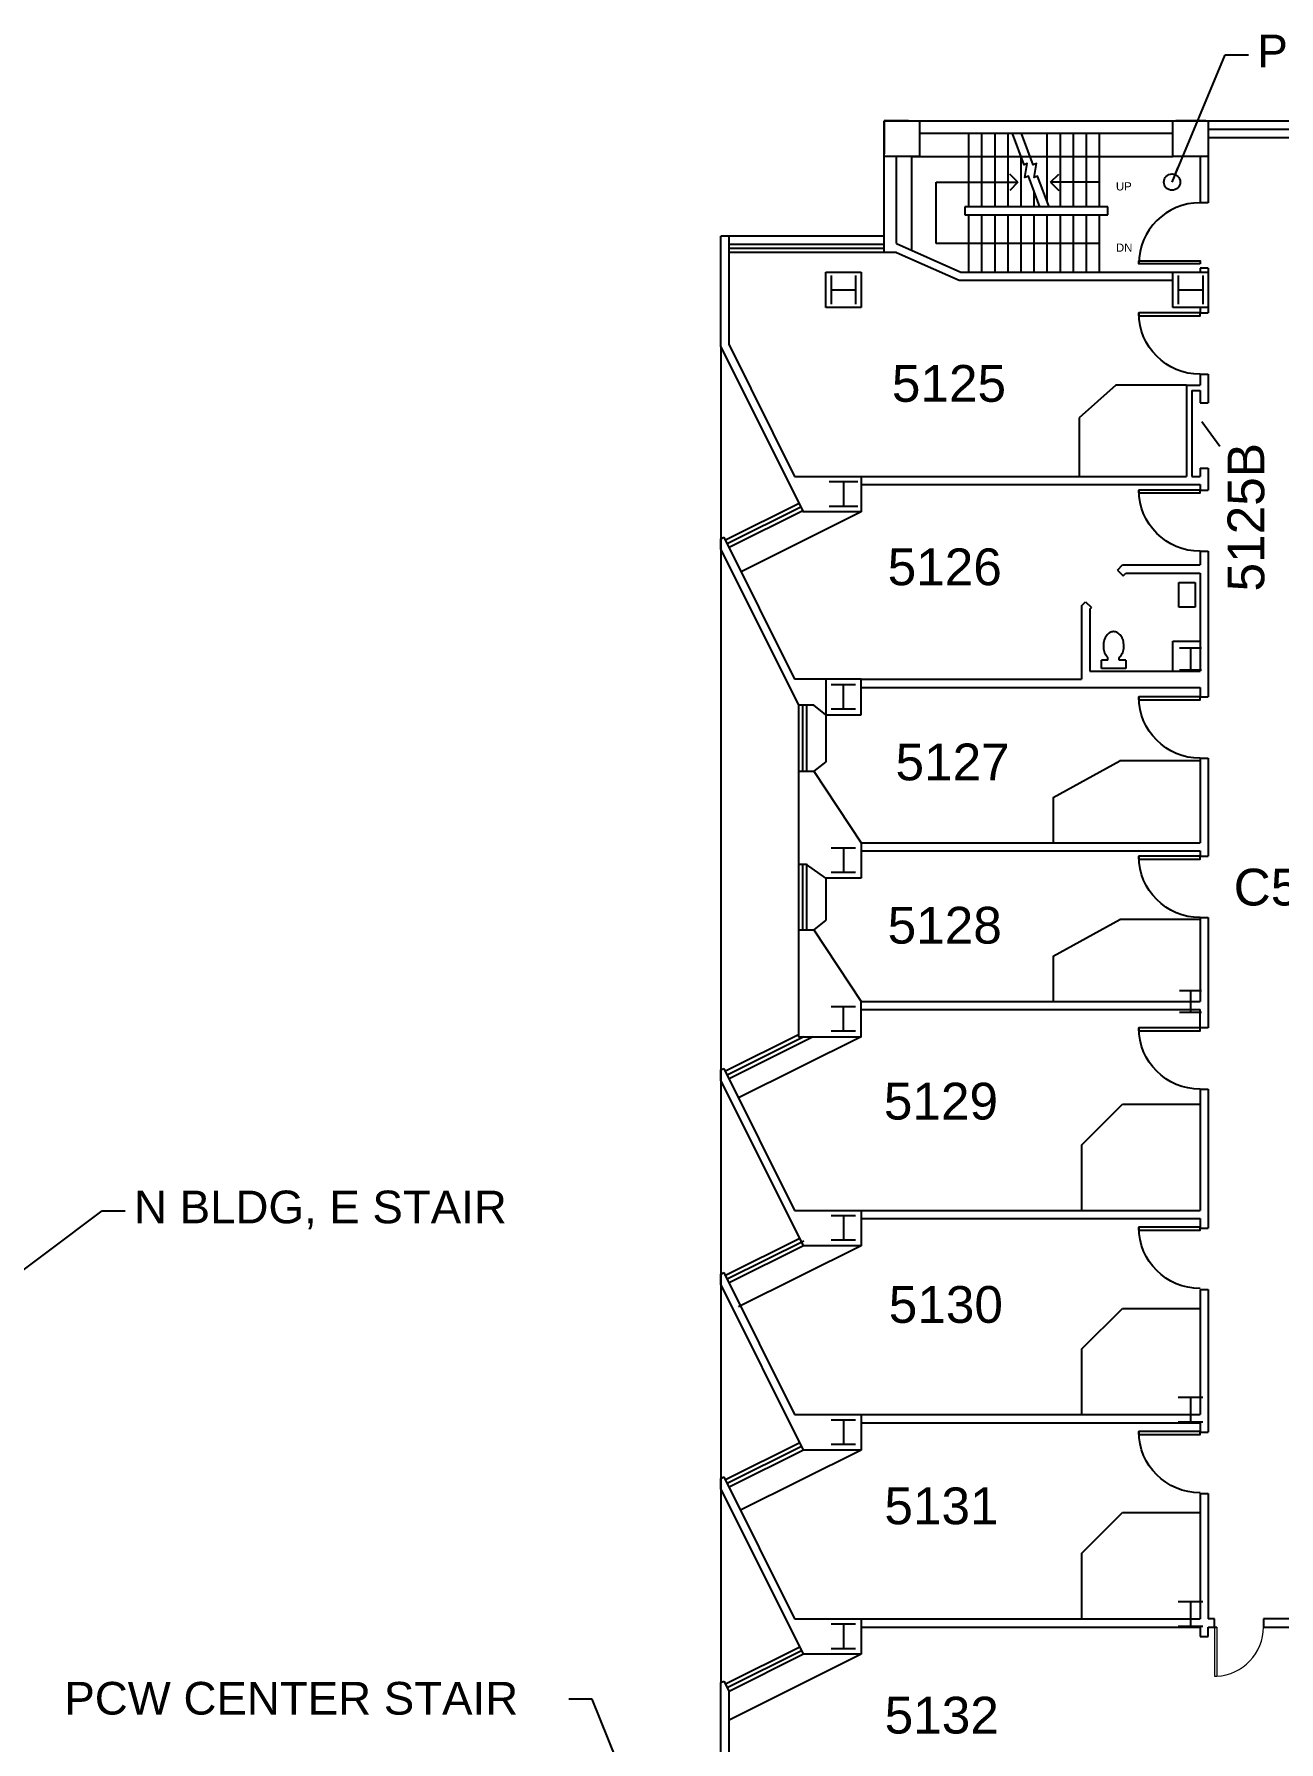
# Model space of a CAD drawing. Extents: x 0 to 5623, y -76 to 3106.
# Drawn here: x 3059 to 3973, y 1852 to 3106 of the extents above; entities that cross this region are included whole.
import ezdxf

# ---------------------------------------------------------------- set-up
doc = ezdxf.new("R2010")
doc.units = 0
doc.header["$MEASUREMENT"] = 0
doc.layers.get('0').update_dxf_attribs({"linetype": 'CONTINUOUS'})
for name, color, linetype in [('A-ANNO-RNUM', 4, 'CONTINUOUS'), ('A-ANNO-TEXT', 4, 'CONTINUOUS'), ('A-ANNO-TEXT-STAIR', 4, 'CONTINUOUS'), ('A-DOOR', 2, 'CONTINUOUS'), ('A-FLOR-CASE', 3, 'CONTINUOUS'), ('A-FLOR-PFIX', 2, 'CONTINUOUS'), ('A-FLOR-STRS', 2, 'CONTINUOUS'), ('A-GLAZ', 2, 'CONTINUOUS'), ('A-GLAZ-SILL', 1, 'CONTINUOUS'), ('A-WALL-FULL', 6, 'CONTINUOUS'), ('S-COLS', 5, 'CONTINUOUS')]:
    doc.layers.add(name, color=color, linetype=linetype)
doc.layers.get('0').freeze()
doc.styles.add('ARIAL', font='arial.ttf')
doc.styles.get("Standard").update_dxf_attribs({"font": 'SIMPLEX'})
doc.dimstyles.new('DIM1-4', dxfattribs={"dimscale": 48, "dimtxt": 0.09375, "dimasz": 0.125, "dimexe": 0.125, "dimexo": 0.09375, "dimgap": 0.046875, "dimtad": 1, "dimdec": 4, "dimzin": 7, "dimdsep": 46, "dimlunit": 4, "dimtxsty": 'Standard', "dimblk": 'TICK', "dimcen": 2.25, "dimdle": 1.5, "dimadec": 0, "dimazin": 0, "dimtfac": 1, "dimtdec": 4, "dimtix": 1, "dimtofl": 0, "dimtmove": 2, "dimatfit": 3, "dimldrblk": 'TICK', "dimfxl": 1, "dimtolj": 1, "dimtzin": 0, "dimarcsym": 0})

# ---------------------------------------------------------------- blocks, each defined once
blk = doc.blocks.new('TICK')
at = {"linetype": 'Continuous'}
blk.add_line((0.99, 0), (-0.99, 0), dxfattribs=at)
at = {"color": 11}
blk.add_line((-0.22, -0.22), (0.22, 0.22), dxfattribs=at)
blk = doc.blocks.new('*U8')
for p, q in [((0, 0), (0, 0)), ((-36, 0), (-36, 0))]:
    blk.add_line(p, q)
blk.add_lwpolyline([(0, 0), (0, -36), (-1.75, -36), (-1.75, 0)], close=True)
blk.add_arc((0, 0), 36, 180, 270)

msp = doc.modelspace()

# ---------------------------------------------------------------- linework, layer by layer
at = {"layer": 'A-ANNO-RNUM'}
msp.add_line((3916.7, 2821.3), (3930.1, 2803.2), dxfattribs=at)
at = {"layer": 'A-ANNO-TEXT'}
for p, q in [((3781.7, 2997), (3775.7, 3003)), ((3805.7, 2997), (3811.7, 3003)), ((3721.7, 2997), (3781.7, 2997)), ((3721.7, 2952), (3721.7, 2997)), ((3781.7, 2997), (3775.7, 2991)), ((3805.7, 2997), (3811.7, 2991)), ((3841.7, 2997), (3805.7, 2997)), ((3841.7, 2952), (3721.7, 2952))]:
    msp.add_line(p, q, dxfattribs=at)
at = {"layer": 'A-DOOR', "lineweight": 18}
for p, q in [((3926, 1936), (3926, 1900)), ((3926, 1936), (3927.8, 1936)), ((3927.8, 1936), (3927.8, 1900)), ((3926, 1900), (3927.8, 1900))]:
    msp.add_line(p, q, dxfattribs=at)
at = {"layer": 'A-DOOR', "lineweight": 5}
msp.add_arc((3926, 1936), 36.1, 272.7812, 0, dxfattribs=at)
at = {"layer": 'A-FLOR-CASE'}
for p, q in [((3666.5, 2755), (3578.3, 2711)), ((3640.5, 2606), (3640.5, 2571.5)), ((3640.5, 2571.5), (3631.7, 2564.5)), ((3640.5, 2486), (3640.5, 2455)), ((3640.5, 2455), (3631.7, 2448)), ((3666.5, 2369.5), (3576.5, 2324.6)), ((3666.5, 2216), (3576.5, 2171.1)), ((3666.5, 2066), (3577.9, 2021.8)), ((3666.5, 1916), (3569.5, 1867.6))]:
    msp.add_line(p, q, dxfattribs=at)
at = {"layer": 'A-FLOR-PFIX'}
for p, q in [((3900, 2703), (3912, 2703)), ((3900, 2685), (3900, 2703)), ((3912, 2703), (3912, 2685)), ((3912, 2685), (3900, 2685)), ((3847.8, 2646), (3847.8, 2647.9)), ((3856.2, 2646), (3856.2, 2647.9)), ((3847.8, 2646), (3843, 2646)), ((3843, 2640), (3843, 2646)), ((3861, 2640), (3843, 2640)), ((3861, 2646), (3856.2, 2646)), ((3861, 2646), (3861, 2640))]:
    msp.add_line(p, q, dxfattribs=at)
msp.add_lwpolyline([(3856.2, 2647.9, 0.049345), (3857.3, 2649.1, 0.083339), (3859.1, 2652.7, 0.087478), (3859.5, 2656.5, 0.072039), (3858.9, 2660.7, 0.083339), (3857.3, 2663.9, 0.106661), (3854.7, 2666.3, 0.132138), (3852, 2667, 0.132138), (3849.3, 2666.3, 0.106661), (3846.7, 2663.9, 0.083339), (3845.1, 2660.7, 0.072039), (3844.5, 2656.5, 0.072039), (3845.1, 2652.3, 0.083339), (3846.7, 2649.1, 0.049345), (3847.8, 2647.9, 0.132138)], format="xyb", dxfattribs=at)
at = {"layer": 'A-FLOR-STRS'}
for p, q in [((3745.7, 2979), (3745.7, 3033)), ((3745.7, 2979), (3745.7, 3033)), ((3745.7, 2979), (3745.7, 3033)), ((3745.7, 2979), (3745.7, 3033)), ((3745.7, 2979), (3745.7, 3033)), ((3755.3, 2979), (3755.3, 3033)), ((3764.9, 2979), (3764.9, 3033)), ((3774.5, 2979), (3774.5, 3033)), ((3803.3, 2982.4), (3803.3, 3033)), ((3812.9, 2979), (3812.9, 3033)), ((3822.5, 2979), (3822.5, 3033)), ((3832.1, 2979), (3832.1, 3033)), ((3841.7, 2979), (3841.7, 3033)), ((3841.7, 2979), (3841.7, 3033)), ((3841.7, 2979), (3841.7, 3033)), ((3841.7, 2979), (3841.7, 3033)), ((3841.7, 2979), (3841.7, 3033)), ((3784.1, 2979), (3784.1, 3015.5)), ((3793.7, 2979), (3793.7, 2989.9)), ((3742.7, 2979), (3742.7, 2973)), ((3847.7, 2979), (3742.7, 2979)), ((3742.7, 2973), (3847.7, 2973)), ((3745.7, 2931), (3745.7, 2973)), ((3745.7, 2931), (3745.7, 2973)), ((3745.7, 2931), (3745.7, 2973)), ((3745.7, 2931), (3745.7, 2973)), ((3745.7, 2931), (3745.7, 2973)), ((3755.3, 2931), (3755.3, 2973)), ((3764.9, 2931), (3764.9, 2973)), ((3774.5, 2931), (3774.5, 2973)), ((3784.1, 2931), (3784.1, 2973)), ((3793.7, 2931), (3793.7, 2973)), ((3803.3, 2931), (3803.3, 2973)), ((3812.9, 2931), (3812.9, 2973)), ((3822.5, 2931), (3822.5, 2973)), ((3832.1, 2931), (3832.1, 2973)), ((3841.7, 2931), (3841.7, 2973)), ((3841.7, 2931), (3841.7, 2973)), ((3841.7, 2931), (3841.7, 2973)), ((3841.7, 2931), (3841.7, 2973)), ((3841.7, 2931), (3841.7, 2973)), ((3847.7, 2973), (3847.7, 2979))]:
    msp.add_line(p, q, dxfattribs=at)
for points in [[(3797.8, 2979), (3789.4, 3001.6), (3786.9, 3000.6), (3788.6, 3010.8), (3786.2, 3009.9), (3777.6, 3032.7)], [(3804.6, 2979), (3796.1, 3001.6), (3793.7, 3000.6), (3795.4, 3010.8), (3793, 3009.9), (3784.4, 3032.7)]]:
    msp.add_lwpolyline(points, dxfattribs=at)
at = {"layer": 'A-GLAZ'}
for p, q in [((3921.5, 3036), (3987, 3036)), ((3683.5, 2948.4), (3569.5, 2948.4)), ((3622.7, 2758.6), (3568.1, 2731.4)), ((3623.5, 2613), (3623.5, 2564.5)), ((3623.5, 2496.5), (3623.5, 2448)), ((3624.5, 2369.5), (3568.1, 2341.4)), ((3624.5, 2219.5), (3568.1, 2191.4)), ((3622.7, 2068.6), (3568.1, 2041.4)), ((3622.7, 1918.6), (3568.1, 1891.4))]:
    msp.add_line(p, q, dxfattribs=at)
at = {"layer": 'A-GLAZ-SILL'}
for p, q in [((3921.5, 3042), (3989.5, 3042)), ((3921.5, 3030), (3984.5, 3030)), ((3683.5, 2951.4), (3569.5, 2951.4)), ((3683.5, 2945.4), (3569.5, 2945.4)), ((3621.4, 2761.3), (3566.8, 2734.1)), ((3624.2, 2756), (3569.5, 2728.7)), ((3620.5, 2613), (3620.5, 2564.5)), ((3626.5, 2613), (3626.5, 2564.5)), ((3620.5, 2496.5), (3620.5, 2448)), ((3626.5, 2496.5), (3626.5, 2448)), ((3620.5, 2370.8), (3566.8, 2344.1)), ((3631.2, 2369.5), (3569.5, 2338.7)), ((3621.4, 2221.3), (3566.8, 2194.1)), ((3624.2, 2216), (3569.5, 2188.7)), ((3621.4, 2071.3), (3566.8, 2044.1)), ((3624.2, 2066), (3569.5, 2038.7)), ((3621.4, 1921.3), (3566.8, 1894.1)), ((3624.2, 1916), (3569.5, 1888.7))]:
    msp.add_line(p, q, dxfattribs=at)
at = {"layer": 'A-WALL-FULL'}
for p, q in [((3709.5, 3042), (3921.5, 3042)), ((3709.5, 3033), (3895.5, 3033)), ((3683.5, 2945.4), (3683.5, 3016)), ((3692.5, 2952), (3692.5, 3016)), ((3703.5, 3016), (3895.5, 3016)), ((3703.5, 3016), (3703.5, 2947.1)), ((3915.5, 3016), (3915.5, 2982)), ((3921.5, 3020), (3921.5, 2982)), ((3921.5, 2982), (3915.5, 2982)), ((3563.5, 2876.2), (3563.5, 2957.4)), ((3683.5, 2957.4), (3563.5, 2957.4)), ((3569.5, 2877.6), (3569.5, 2957.4)), ((3692.5, 2952), (3739.7, 2931)), ((3692.5, 2952), (3739.7, 2931)), ((3692.5, 2945.4), (3683.5, 2945.4)), ((3692.5, 2945.4), (3738.5, 2925)), ((3692.5, 2945.4), (3738.5, 2925)), ((3640.5, 2905), (3640.5, 2931)), ((3666.5, 2931), (3666.5, 2905)), ((3738.5, 2925), (3895.7, 2925)), ((3738.5, 2925), (3895.7, 2925)), ((3739.7, 2931), (3895.7, 2931)), ((3739.7, 2931), (3895.7, 2931)), ((3895.5, 2931), (3921.5, 2931)), ((3895.5, 2905), (3895.5, 2931)), ((3915.5, 2934), (3915.5, 2931)), ((3921.5, 2934), (3915.5, 2934)), ((3921.5, 2934), (3921.5, 2930)), ((3921.5, 2931), (3921.5, 2905)), ((3666.5, 2905), (3640.5, 2905)), ((3921.5, 2905), (3895.5, 2905)), ((3915.5, 2905), (3915.5, 2901)), ((3915.5, 2905), (3915.5, 2901)), ((3915.5, 2901), (3921.5, 2901)), ((3921.5, 2905), (3921.5, 2901)), ((3563.5, 2876.2), (3563.5, 1895.2)), ((3563.5, 2876.2), (3624, 2755)), ((3569.5, 2877.6), (3617.7, 2781)), ((3853.7, 2848), (3826.7, 2824)), ((3905.5, 2848), (3853.7, 2848)), ((3905.5, 2848), (3915.5, 2848)), ((3905.5, 2848), (3905.5, 2781)), ((3915.5, 2856), (3915.5, 2848)), ((3915.5, 2856), (3921.5, 2856)), ((3921.5, 2856), (3921.5, 2835)), ((3909.5, 2844), (3915.5, 2844)), ((3909.5, 2844), (3909.5, 2781)), ((3915.5, 2844), (3915.5, 2835)), ((3915.5, 2835), (3921.5, 2835)), ((3826.7, 2824), (3826.7, 2781)), ((3915.5, 2787), (3915.5, 2781)), ((3915.5, 2787), (3921.5, 2787)), ((3921.5, 2787), (3921.5, 2771)), ((3617.7, 2781), (3666.5, 2781)), ((3666.5, 2781), (3905.5, 2781)), ((3666.5, 2781), (3666.5, 2755)), ((3666.5, 2775), (3915.5, 2775)), ((3909.5, 2781), (3915.5, 2781)), ((3915.5, 2775), (3915.5, 2771)), ((3915.5, 2771), (3921.5, 2771)), ((3666.5, 2755), (3623.5, 2755)), ((3563.5, 2735.2), (3565.7, 2736.3)), ((3563.5, 2727.2), (3563.5, 2735.2)), ((3565.7, 2736.3), (3617.7, 2632)), ((3563.5, 2727.2), (3620.5, 2613)), ((3915.5, 2726), (3915.5, 2716)), ((3915.5, 2726), (3921.5, 2726)), ((3921.5, 2726), (3921.5, 2619)), ((3854.8, 2712.2), (3858.5, 2716)), ((3854.8, 2712.2), (3859, 2708)), ((3858.5, 2716), (3915.5, 2716)), ((3859, 2708), (3861, 2710)), ((3861, 2710), (3915.5, 2710)), ((3915.5, 2710), (3915.5, 2638)), ((3828.5, 2686), (3831.4, 2688.9)), ((3828.5, 2686), (3828.5, 2632)), ((3831.4, 2688.9), (3835.7, 2684.7)), ((3834.5, 2683.5), (3835.7, 2684.7)), ((3834.5, 2683.5), (3834.5, 2638)), ((3895.5, 2660), (3915.5, 2660)), ((3895.5, 2638), (3895.5, 2660)), ((3834.5, 2638), (3915.5, 2638)), ((3666.5, 2632), (3617.7, 2632)), ((3666.5, 2632), (3828.5, 2632)), ((3666.5, 2606), (3666.5, 2632)), ((3666.5, 2626), (3915.5, 2626)), ((3915.5, 2626), (3915.5, 2619)), ((3631.7, 2613), (3620.5, 2613)), ((3640.5, 2606), (3631.7, 2613)), ((3915.5, 2619), (3921.5, 2619)), ((3640.5, 2606), (3666.5, 2606)), ((3807.5, 2545.2), (3856.5, 2572.2)), ((3915.5, 2572.2), (3856.5, 2572.2)), ((3915.5, 2574), (3915.5, 2512)), ((3915.5, 2574), (3921.5, 2574)), ((3921.5, 2574), (3921.5, 2502)), ((3807.5, 2545.2), (3807.5, 2512)), ((3666.5, 2512), (3915.5, 2512)), ((3666.5, 2512), (3666.5, 2486)), ((3640.5, 2486), (3626.5, 2496)), ((3666.5, 2506), (3915.5, 2506)), ((3915.5, 2506), (3915.5, 2502)), ((3915.5, 2502), (3921.5, 2502)), ((3666.5, 2486), (3640.5, 2486)), ((3807.5, 2428.7), (3856.5, 2455.7)), ((3915.5, 2455.7), (3856.5, 2455.7)), ((3915.5, 2457), (3915.5, 2395.5)), ((3915.5, 2457), (3921.5, 2457)), ((3921.5, 2457), (3921.5, 2376)), ((3807.5, 2428.7), (3807.5, 2395.5)), ((3666.5, 2395.5), (3915.5, 2395.5)), ((3666.5, 2369.5), (3666.5, 2395.5)), ((3666.5, 2389.5), (3915.5, 2389.5)), ((3915.5, 2376), (3915.5, 2389.5)), ((3921.5, 2376), (3915.5, 2376)), ((3620.5, 2369.5), (3666.5, 2369.5)), ((3563.5, 2345.2), (3565.7, 2346.3)), ((3563.5, 2337.2), (3563.5, 2345.2)), ((3565.7, 2346.3), (3617.7, 2242)), ((3563.5, 2337.2), (3624, 2216)), ((3915.5, 2331), (3921.5, 2331)), ((3915.5, 2331), (3915.5, 2242)), ((3921.5, 2331), (3921.5, 2229)), ((3828.5, 2290), (3858.5, 2320)), ((3858.5, 2320), (3915.5, 2320)), ((3828.5, 2290), (3828.5, 2242)), ((3617.7, 2242), (3666.5, 2242)), ((3666.5, 2242), (3915.5, 2242)), ((3666.5, 2242), (3666.5, 2216)), ((3666.5, 2236), (3915.5, 2236)), ((3915.5, 2236), (3915.5, 2229)), ((3915.5, 2229), (3921.5, 2229)), ((3563.5, 2195.2), (3565.7, 2196.3)), ((3563.5, 2187.2), (3563.5, 2195.2)), ((3565.7, 2196.3), (3617.7, 2092)), ((3563.5, 2187.2), (3624, 2066)), ((3915.5, 2184), (3915.5, 2092)), ((3915.5, 2184), (3921.5, 2184)), ((3921.5, 2184), (3921.5, 2079)), ((3828.5, 2140), (3858.5, 2170)), ((3858.5, 2170), (3915.5, 2170)), ((3828.5, 2140), (3828.5, 2092)), ((3617.7, 2092), (3666.5, 2092)), ((3666.5, 2092), (3915.5, 2092)), ((3666.5, 2092), (3666.5, 2066)), ((3666.5, 2086), (3915.5, 2086)), ((3915.5, 2086), (3915.5, 2079)), ((3915.5, 2079), (3921.5, 2079)), ((3666.5, 2066), (3624, 2066)), ((3563.5, 2045.2), (3565.7, 2046.3)), ((3563.5, 2037.2), (3563.5, 2045.2)), ((3565.7, 2046.3), (3617.7, 1942)), ((3563.5, 2037.2), (3624, 1916)), ((3915.5, 2034), (3915.5, 1942)), ((3915.5, 2034), (3921.5, 2034)), ((3921.5, 2034), (3921.5, 1942)), ((3828.5, 1990), (3858.5, 2020)), ((3858.5, 2020), (3915.5, 2020)), ((3828.5, 1990), (3828.5, 1942)), ((3617.7, 1942), (3666.5, 1942)), ((3666.5, 1942), (3915.5, 1942)), ((3666.5, 1942), (3666.5, 1916)), ((3666.5, 1936), (3915.5, 1936)), ((3915.5, 1936), (3915.5, 1929)), ((3926, 1942), (3921.5, 1942)), ((3921.5, 1936), (3927.8, 1936)), ((3926, 1936), (3926, 1942)), ((4009.7, 1942), (3962.1, 1942)), ((3962.1, 1942), (3962.1, 1936)), ((3962.1, 1936), (4009.7, 1936)), ((3915.5, 1929), (3921.5, 1929)), ((3666.5, 1916), (3624, 1916)), ((3563.5, 1895.2), (3565.7, 1896.3)), ((3563.5, 1794), (3563.5, 1895.2)), ((3565.7, 1896.3), (3569.5, 1888.6)), ((3569.5, 1800), (3569.5, 1888.6))]:
    msp.add_line(p, q, dxfattribs=at)
at = {"layer": 'A-WALL-FULL', "linetype": 'Continuous'}
for p, q in [((3640.5, 2931), (3666.5, 2931)), ((3640.5, 2632), (3640.5, 2606)), ((3620.5, 2564.5), (3620.5, 2496)), ((3620.5, 2564.5), (3631.7, 2564.5)), ((3631.7, 2564.5), (3666.5, 2512)), ((3626.5, 2496), (3620.5, 2496)), ((3620.5, 2448), (3631.7, 2448)), ((3620.5, 2448), (3620.5, 2369.5)), ((3631.7, 2448), (3666.5, 2395.5)), ((3666.5, 2216), (3624, 2216))]:
    msp.add_line(p, q, dxfattribs=at)
at = {"layer": 'A-WALL-FULL'}
msp.add_lwpolyline([(3921.5, 1929), (3921.5, 1936)], dxfattribs=at)
at = {"layer": 'S-COLS'}
for p, q in [((3701.4, 3042), (3683.5, 3042)), ((3683.5, 3042), (3683.5, 3018)), ((3683.5, 3042), (3709.5, 3042)), ((3683.5, 3016), (3683.5, 3042)), ((3709.5, 3042), (3709.5, 3016)), ((3895.5, 3042), (3921.5, 3042)), ((3895.5, 3016), (3895.5, 3042)), ((3919.8, 3042), (3897.8, 3042)), ((3921.5, 3042), (3921.5, 3016)), ((3709.5, 3016), (3683.5, 3016)), ((3921.5, 3016), (3895.5, 3016)), ((3644.5, 2928.5), (3644.5, 2907.5)), ((3662.5, 2928.5), (3662.5, 2907.5)), ((3899.5, 2928.5), (3899.5, 2907.5)), ((3917.5, 2928.5), (3917.5, 2907.5)), ((3644.5, 2918), (3662.5, 2918)), ((3899.5, 2918), (3917.5, 2918)), ((3664, 2777), (3643, 2777)), ((3653.5, 2777), (3653.5, 2759)), ((3664, 2759), (3643, 2759)), ((3900.5, 2655), (3916.5, 2655)), ((3908.5, 2655), (3908.5, 2639)), ((3900.5, 2639), (3916.5, 2639)), ((3662.5, 2628), (3644.5, 2628)), ((3653.5, 2610), (3653.5, 2628)), ((3662.5, 2610), (3644.5, 2610)), ((3662.5, 2508), (3644.5, 2508)), ((3653.5, 2508), (3653.5, 2490)), ((3662.5, 2490), (3644.5, 2490)), ((3900.5, 2403.5), (3916.5, 2403.5)), ((3908.5, 2403.5), (3908.5, 2387.5)), ((3662.5, 2391.5), (3644.5, 2391.5)), ((3653.5, 2373.5), (3653.5, 2391.5)), ((3900.5, 2387.5), (3916.5, 2387.5)), ((3662.5, 2373.5), (3644.5, 2373.5)), ((3662.5, 2238), (3644.5, 2238)), ((3653.5, 2238), (3653.5, 2220)), ((3662.5, 2220), (3644.5, 2220)), ((3917.5, 2104.5), (3899.5, 2104.5)), ((3908.5, 2104.5), (3908.5, 2086.5)), ((3662.5, 2088), (3644.5, 2088)), ((3653.5, 2088), (3653.5, 2070)), ((3917.5, 2086.5), (3899.5, 2086.5)), ((3662.5, 2070), (3644.5, 2070)), ((3917.5, 1954.5), (3899.5, 1954.5)), ((3908.5, 1954.5), (3908.5, 1936.5)), ((3662.5, 1938), (3644.5, 1938)), ((3653.5, 1938), (3653.5, 1920)), ((3917.5, 1936.5), (3899.5, 1936.5)), ((3662.5, 1920), (3644.5, 1920))]:
    msp.add_line(p, q, dxfattribs=at)

# ---------------------------------------------------------------- block references
at = {"layer": 'A-DOOR', "yscale": 1.25, "zscale": 1.25, "rotation": 270}
for p, xscale in [((3915.5, 2937), 1.25), ((3915.5, 2901), -1.25), ((3915.5, 2771), -1.25), ((3915.5, 2619), -1.25), ((3915.5, 2502), -1.25), ((3915.5, 2376), -1.25), ((3915.5, 2229.6), -1.25), ((3915.5, 2079.6), -1.25)]:
    msp.add_blockref('*U8', p, dxfattribs=dict(at, xscale=xscale))

# ---------------------------------------------------------------- texts
at = {"layer": 'A-ANNO-RNUM', "style": 'ARIAL'}
for s, p in [('5125', (3689.1, 2835.8)), ('5126', (3686, 2701.1)), ('5127', (3691.8, 2557.8)), ('C515', (3940.2, 2465.9)), ('5128', (3686, 2437.9)), ('5129', (3683.2, 2308.7)), ('5130', (3686.8, 2159.4)), ('5131', (3683.6, 2011.5)), ('5132', (3683.8, 1857.8))]:
    msp.add_text(s, height=27, dxfattribs=at).set_placement(p)
msp.add_text('5125B', height=27, rotation=90, dxfattribs=at).set_placement((3962.7, 2696.5))
at = {"layer": 'A-ANNO-TEXT', "style": 'ARIAL'}
for s, p in [('UP', (3853.7, 2991)), ('DN', (3853.7, 2946))]:
    msp.add_text(s, height=6, dxfattribs=at).set_placement(p)
at = {"layer": 'A-ANNO-TEXT-STAIR', "style": 'ARIAL'}
for s, p in [('PCW BLDG, W STAIR', (3957.6, 3081.4)), ('N BLDG, E STAIR', (3132.4, 2232.5)), ('PCW CENTER STAIR', (3081.2, 1871.7))]:
    msp.add_text(s, height=24, dxfattribs=at).set_placement(p)

# ---------------------------------------------------------------- leaders
at = {"layer": 'A-ANNO-TEXT-STAIR'}
for points in [[(3894.9, 2997.1), (3934, 3090.6), (3951, 3090.6)], [(3011.4, 2168.5), (3108.9, 2241.7), (3125.9, 2241.7)], [(3576.6, 1618.3), (3468.9, 1883), (3451.9, 1883)]]:
    msp.add_leader(points, dimstyle='DIM1-4', override={"dimscale": 96, "dimgap": 0, "dimtad": 0, "dimldrblk": 'DotBlank'}, dxfattribs=at)

doc.saveas('drawing.dxf')
